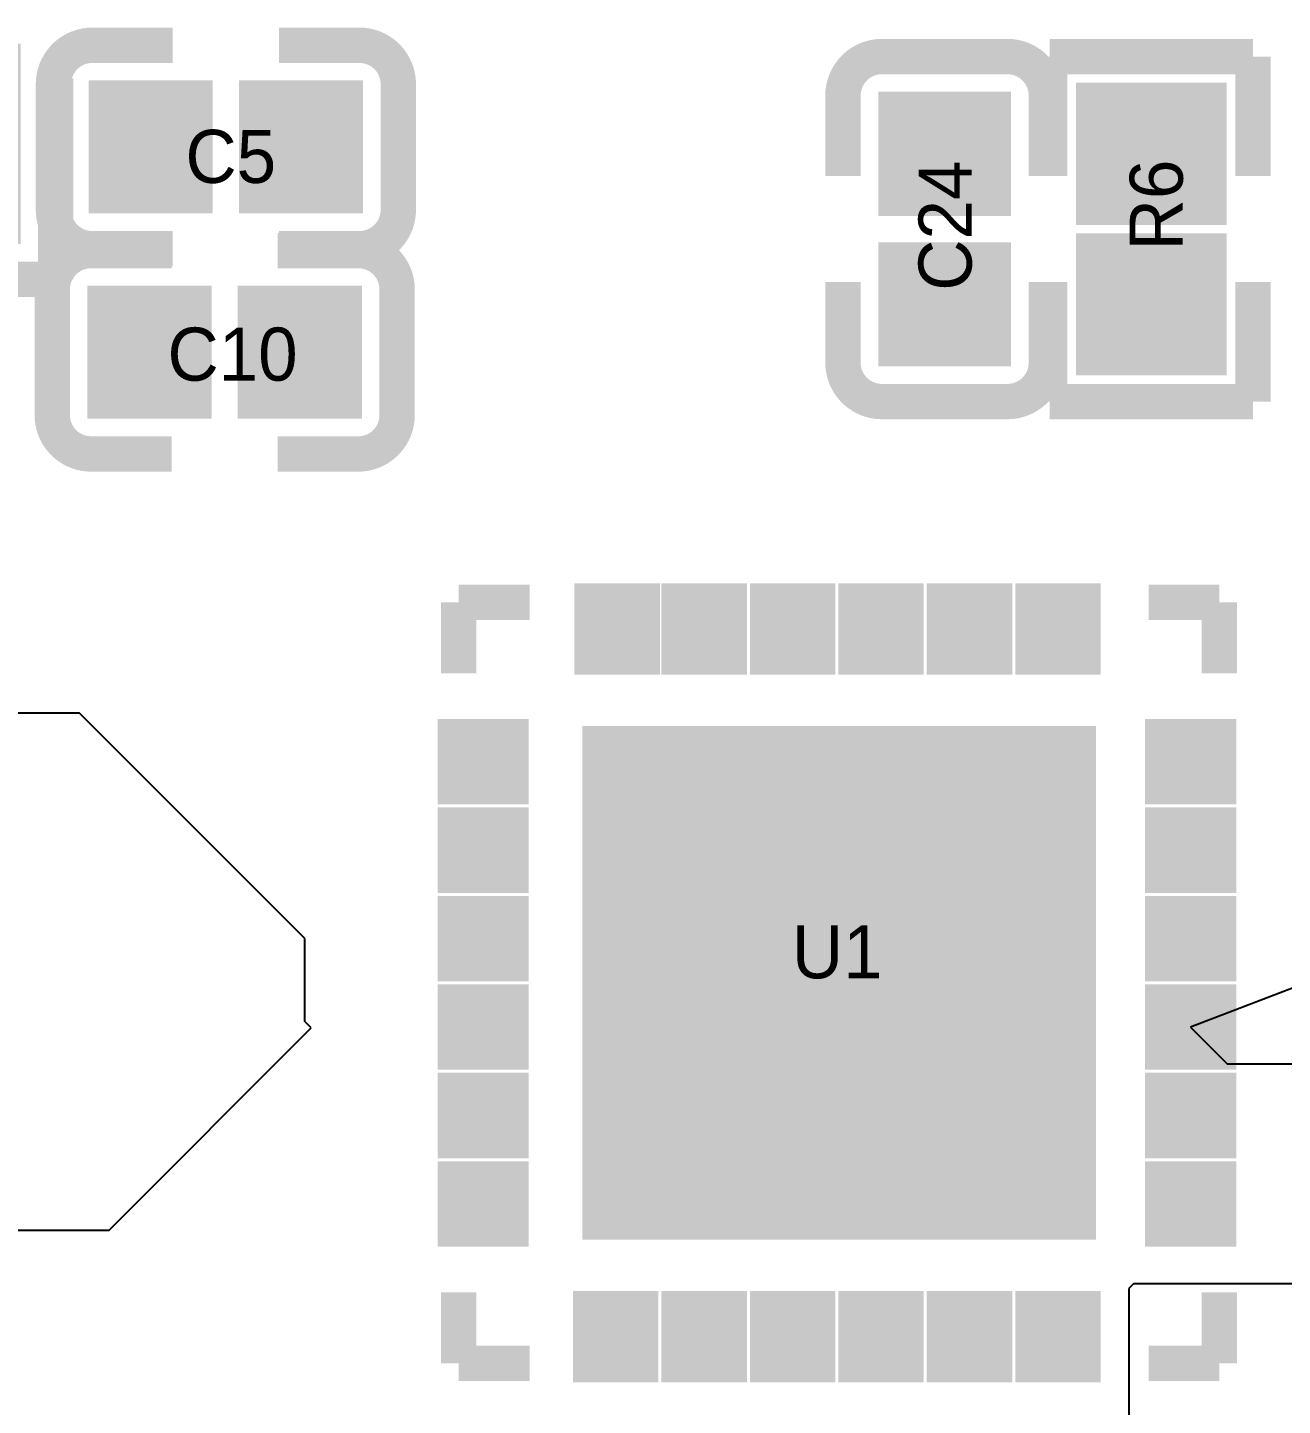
# Model space of a CAD drawing. Header units: millimetres. Extents: x -73.5 to 21.8, y -0.8 to 75.3.
# Drawn here: x -40.64 to -33.55, y 30.15 to 37.94 of the extents above; entities that cross this region are included whole.
import ezdxf

# ---------------------------------------------------------------- set-up
doc = ezdxf.new("R2010")
doc.units = ezdxf.units.MM
for name, color, linetype in [('TopLayer', 1, 'Continuous'), ('TopOverlay', 2, 'Continuous'), ('TopPaste', 8, 'Continuous'), ('TopSolder', 216, 'Continuous')]:
    doc.layers.add(name, color=color, linetype=linetype)

msp = doc.modelspace()

# ---------------------------------------------------------------- linework, layer by layer
at = {"layer": 'TopLayer'}
for p, q in [((-40.3504, 34.0614), (-42.0624, 34.0614)), ((-39.0764, 32.7874), (-40.3504, 34.0614)), ((-39.0764, 32.3198), (-39.0764, 32.7874)), ((-33.4822, 32.512), (-34.0676, 32.2869)), ((-40.1828, 31.1404), (-39.0399, 32.2833)), ((-39.0399, 32.2833), (-39.0764, 32.3198)), ((-34.0676, 32.2869), (-33.8608, 32.0802)), ((-33.8608, 32.0802), (-33.2486, 32.0802)), ((-42.1132, 31.1404), (-40.1828, 31.1404)), ((-34.3916, 30.8356), (-34.417, 30.8102)), ((-34.417, 30.8102), (-34.417, 28.8036)), ((-32.3596, 30.8356), (-34.3916, 30.8356))]:
    msp.add_line(p, q, dxfattribs=at)
for points, const_width in [([(-40.785, 37.5117), (-41.765, 37.5117)], 0.465), ([(-40.0974, 37.5868), (-40.0974, 36.9368)], 0.3), ([(-39.7974, 37.5868), (-39.7974, 36.9368)], 0.3), ([(-39.2474, 37.5868), (-39.2474, 36.9368)], 0.3), ([(-38.9474, 37.5868), (-38.9474, 36.9368)], 0.3), ([(-35.6209, 37.5228), (-35.6209, 36.9228)], 0.325), ([(-35.2959, 37.5228), (-35.2959, 36.9228)], 0.325), ([(-34.4525, 37.5228), (-34.4525, 36.9228)], 0.325), ([(-34.1275, 37.5228), (-34.1275, 36.9228)], 0.325), ([(-40.2474, 37.4243), (-39.6474, 37.4243)], 0.325), ([(-39.3974, 37.4243), (-38.7974, 37.4243)], 0.325), ([(-35.1334, 37.3728), (-35.7834, 37.3728)], 0.3), ([(-33.965, 37.3728), (-34.615, 37.3728)], 0.3), ([(-40.785, 37.0467), (-41.765, 37.0467)], 0.465), ([(-40.2474, 37.0993), (-39.6474, 37.0993)], 0.325), ([(-39.3974, 37.0993), (-38.7974, 37.0993)], 0.325), ([(-35.1334, 37.0728), (-35.7834, 37.0728)], 0.3), ([(-33.965, 37.0728), (-34.615, 37.0728)], 0.3), ([(-35.6209, 36.6728), (-35.6209, 36.0728)], 0.325), ([(-35.2959, 36.6728), (-35.2959, 36.0728)], 0.325), ([(-34.4525, 36.6728), (-34.4525, 36.0728)], 0.325), ([(-34.1275, 36.6728), (-34.1275, 36.0728)], 0.325), ([(-35.1334, 36.5228), (-35.7834, 36.5228)], 0.3), ([(-33.965, 36.5228), (-34.615, 36.5228)], 0.3), ([(-40.1041, 35.7765), (-40.1041, 36.4265)], 0.3), ([(-39.8041, 35.7765), (-39.8041, 36.4265)], 0.3), ([(-39.2541, 35.7765), (-39.2541, 36.4265)], 0.3), ([(-38.9541, 35.7765), (-38.9541, 36.4265)], 0.3), ([(-39.6541, 36.264), (-40.2541, 36.264)], 0.325), ([(-38.8041, 36.264), (-39.4041, 36.264)], 0.325), ([(-35.1334, 36.2228), (-35.7834, 36.2228)], 0.3), ([(-33.965, 36.2228), (-34.615, 36.2228)], 0.3), ([(-39.6541, 35.939), (-40.2541, 35.939)], 0.325), ([(-38.8041, 35.939), (-39.4041, 35.939)], 0.325), ([(-37.3801, 34.7953), (-37.3801, 34.2795)], 0.14), ([(-37.2401, 34.7953), (-37.2401, 34.2795)], 0.14), ([(-36.888, 34.7953), (-36.888, 34.2795)], 0.14), ([(-36.748, 34.7953), (-36.748, 34.2795)], 0.14), ([(-36.388, 34.7953), (-36.388, 34.2795)], 0.14), ([(-36.248, 34.7953), (-36.248, 34.2795)], 0.14), ([(-35.888, 34.7953), (-35.888, 34.2795)], 0.14), ([(-35.748, 34.7953), (-35.748, 34.2795)], 0.14), ([(-35.388, 34.7953), (-35.388, 34.2795)], 0.14), ([(-35.248, 34.7953), (-35.248, 34.2795)], 0.14), ([(-34.888, 34.7953), (-34.888, 34.2795)], 0.14), ([(-34.748, 34.7953), (-34.748, 34.2795)], 0.14), ([(-36.7303, 31.1874), (-36.7303, 33.8874)], 1.35), ([(-35.3803, 31.1874), (-35.3803, 33.8874)], 1.35), ([(-37.8101, 33.8574), (-38.3259, 33.8574)], 0.14), ([(-34.7053, 33.2124), (-37.4053, 33.2124)], 1.35), ([(-33.8101, 33.8574), (-34.3259, 33.8574)], 0.14), ([(-37.8101, 33.7174), (-38.3259, 33.7174)], 0.14), ([(-33.8101, 33.7174), (-34.3259, 33.7174)], 0.14), ([(-37.8101, 33.3574), (-38.3259, 33.3574)], 0.14), ([(-33.8101, 33.3574), (-34.3259, 33.3574)], 0.14), ([(-37.8101, 33.2174), (-38.3259, 33.2174)], 0.14), ([(-33.8101, 33.2174), (-34.3259, 33.2174)], 0.14), ([(-37.8101, 32.8574), (-38.3259, 32.8574)], 0.14), ([(-33.8101, 32.8574), (-34.3259, 32.8574)], 0.14), ([(-37.8101, 32.7174), (-38.3259, 32.7174)], 0.14), ([(-33.8101, 32.7174), (-34.3259, 32.7174)], 0.14), ([(-34.7053, 31.8624), (-37.4053, 31.8624)], 1.35), ([(-37.8101, 32.3574), (-38.3259, 32.3574)], 0.14), ([(-33.8101, 32.3574), (-34.3259, 32.3574)], 0.14), ([(-37.8101, 32.2174), (-38.3259, 32.2174)], 0.14), ([(-33.8101, 32.2174), (-34.3259, 32.2174)], 0.14), ([(-37.8101, 31.8574), (-38.3259, 31.8574)], 0.14), ([(-33.8101, 31.8574), (-34.3259, 31.8574)], 0.14), ([(-37.8101, 31.7174), (-38.3259, 31.7174)], 0.14), ([(-33.8101, 31.7174), (-34.3259, 31.7174)], 0.14), ([(-37.8101, 31.3574), (-38.3259, 31.3574)], 0.14), ([(-33.8101, 31.3574), (-34.3259, 31.3574)], 0.14), ([(-37.8101, 31.2174), (-38.3259, 31.2174)], 0.14), ([(-33.8101, 31.2174), (-34.3259, 31.2174)], 0.14), ([(-37.388, 30.7953), (-37.388, 30.2795)], 0.14), ([(-37.248, 30.7953), (-37.248, 30.2795)], 0.14), ([(-36.888, 30.7953), (-36.888, 30.2795)], 0.14), ([(-36.748, 30.7953), (-36.748, 30.2795)], 0.14), ([(-36.388, 30.7953), (-36.388, 30.2795)], 0.14), ([(-36.248, 30.7953), (-36.248, 30.2795)], 0.14), ([(-35.888, 30.7953), (-35.888, 30.2795)], 0.14), ([(-35.748, 30.7953), (-35.748, 30.2795)], 0.14), ([(-35.388, 30.7953), (-35.388, 30.2795)], 0.14), ([(-35.248, 30.7953), (-35.248, 30.2795)], 0.14), ([(-34.888, 30.7953), (-34.888, 30.2795)], 0.14), ([(-34.748, 30.7953), (-34.748, 30.2795)], 0.14)]:
    msp.add_lwpolyline(points, dxfattribs=dict(at, const_width=const_width))
for points, const_width in [([(-40.0974, 37.2618, 1), (-39.7974, 37.2618, 1)], 0.3), ([(-39.2474, 37.2618, 1), (-38.9474, 37.2618, 1)], 0.3), ([(-35.6084, 37.2228, 1), (-35.3084, 37.2228, 1)], 0.3), ([(-34.44, 37.2228, 1), (-34.14, 37.2228, 1)], 0.3), ([(-35.6084, 36.3728, 1), (-35.3084, 36.3728, 1)], 0.3), ([(-34.44, 36.3728, 1), (-34.14, 36.3728, 1)], 0.3), ([(-40.1041, 36.1015, 1), (-39.8041, 36.1015, 1)], 0.3), ([(-39.2541, 36.1015, 1), (-38.9541, 36.1015, 1)], 0.3), ([(-37.3801, 34.5374, 1), (-37.2401, 34.5374, 1)], 0.14), ([(-36.888, 34.5374, 1), (-36.748, 34.5374, 1)], 0.14), ([(-36.388, 34.5374, 1), (-36.248, 34.5374, 1)], 0.14), ([(-35.888, 34.5374, 1), (-35.748, 34.5374, 1)], 0.14), ([(-35.388, 34.5374, 1), (-35.248, 34.5374, 1)], 0.14), ([(-34.888, 34.5374, 1), (-34.748, 34.5374, 1)], 0.14), ([(-38.138, 33.7874, 1), (-37.998, 33.7874, 1)], 0.14), ([(-36.7303, 32.5374, 1), (-35.3803, 32.5374, 1)], 1.35), ([(-34.138, 33.7874, 1), (-33.998, 33.7874, 1)], 0.14), ([(-38.138, 33.2874, 1), (-37.998, 33.2874, 1)], 0.14), ([(-34.138, 33.2874, 1), (-33.998, 33.2874, 1)], 0.14), ([(-38.138, 32.7874, 1), (-37.998, 32.7874, 1)], 0.14), ([(-34.138, 32.7874, 1), (-33.998, 32.7874, 1)], 0.14), ([(-38.138, 32.2874, 1), (-37.998, 32.2874, 1)], 0.14), ([(-34.138, 32.2874, 1), (-33.998, 32.2874, 1)], 0.14), ([(-38.138, 31.7874, 1), (-37.998, 31.7874, 1)], 0.14), ([(-34.138, 31.7874, 1), (-33.998, 31.7874, 1)], 0.14), ([(-38.138, 31.2874, 1), (-37.998, 31.2874, 1)], 0.14), ([(-34.138, 31.2874, 1), (-33.998, 31.2874, 1)], 0.14), ([(-37.388, 30.5374, 1), (-37.248, 30.5374, 1)], 0.14), ([(-36.888, 30.5374, 1), (-36.748, 30.5374, 1)], 0.14), ([(-36.388, 30.5374, 1), (-36.248, 30.5374, 1)], 0.14), ([(-35.888, 30.5374, 1), (-35.748, 30.5374, 1)], 0.14), ([(-35.388, 30.5374, 1), (-35.248, 30.5374, 1)], 0.14), ([(-34.888, 30.5374, 1), (-34.748, 30.5374, 1)], 0.14)]:
    msp.add_lwpolyline(points, format="xyb", close=True, dxfattribs=dict(at, const_width=const_width))
at = {"layer": 'TopLayer', "const_width": 0.14}
for points in [[(-37.3801, 34.7953, 1), (-37.2401, 34.7953)], [(-36.888, 34.7953, 1), (-36.748, 34.7953)], [(-36.388, 34.7953, 1), (-36.248, 34.7953)], [(-35.888, 34.7953, 1), (-35.748, 34.7953)], [(-35.388, 34.7953, 1), (-35.248, 34.7953)], [(-34.888, 34.7953, 1), (-34.748, 34.7953)], [(-37.2401, 34.2795, 1), (-37.3801, 34.2795)], [(-36.748, 34.2795, 1), (-36.888, 34.2795)], [(-36.248, 34.2795, 1), (-36.388, 34.2795)], [(-35.748, 34.2795, 1), (-35.888, 34.2795)], [(-35.248, 34.2795, 1), (-35.388, 34.2795)], [(-34.748, 34.2795, 1), (-34.888, 34.2795)], [(-38.3259, 33.7174, 1), (-38.3259, 33.8574)], [(-37.8101, 33.8574, 1), (-37.8101, 33.7174)], [(-34.3259, 33.7174, 1), (-34.3259, 33.8574)], [(-33.8101, 33.8574, 1), (-33.8101, 33.7174)], [(-38.3259, 33.2174, 1), (-38.3259, 33.3574)], [(-37.8101, 33.3574, 1), (-37.8101, 33.2174)], [(-34.3259, 33.2174, 1), (-34.3259, 33.3574)], [(-33.8101, 33.3574, 1), (-33.8101, 33.2174)], [(-38.3259, 32.7174, 1), (-38.3259, 32.8574)], [(-37.8101, 32.8574, 1), (-37.8101, 32.7174)], [(-34.3259, 32.7174, 1), (-34.3259, 32.8574)], [(-33.8101, 32.8574, 1), (-33.8101, 32.7174)], [(-38.3259, 32.2174, 1), (-38.3259, 32.3574)], [(-37.8101, 32.3574, 1), (-37.8101, 32.2174)], [(-34.3259, 32.2174, 1), (-34.3259, 32.3574)], [(-33.8101, 32.3574, 1), (-33.8101, 32.2174)], [(-38.3259, 31.7174, 1), (-38.3259, 31.8574)], [(-37.8101, 31.8574, 1), (-37.8101, 31.7174)], [(-34.3259, 31.7174, 1), (-34.3259, 31.8574)], [(-33.8101, 31.8574, 1), (-33.8101, 31.7174)], [(-38.3259, 31.2174, 1), (-38.3259, 31.3574)], [(-37.8101, 31.3574, 1), (-37.8101, 31.2174)], [(-34.3259, 31.2174, 1), (-34.3259, 31.3574)], [(-33.8101, 31.3574, 1), (-33.8101, 31.2174)], [(-37.388, 30.7953, 1), (-37.248, 30.7953)], [(-36.888, 30.7953, 1), (-36.748, 30.7953)], [(-36.388, 30.7953, 1), (-36.248, 30.7953)], [(-35.888, 30.7953, 1), (-35.748, 30.7953)], [(-35.388, 30.7953, 1), (-35.248, 30.7953)], [(-34.888, 30.7953, 1), (-34.748, 30.7953)], [(-37.248, 30.2795, 1), (-37.388, 30.2795)], [(-36.748, 30.2795, 1), (-36.888, 30.2795)], [(-36.248, 30.2795, 1), (-36.388, 30.2795)], [(-35.748, 30.2795, 1), (-35.888, 30.2795)], [(-35.248, 30.2795, 1), (-35.388, 30.2795)], [(-34.748, 30.2795, 1), (-34.888, 30.2795)]]:
    msp.add_lwpolyline(points, format="xyb", dxfattribs=at)
at = {"layer": 'TopOverlay', "const_width": 0.2}
for points in [[(-40.4974, 37.6168, -0.414214), (-40.2774, 37.8368)], [(-38.7674, 37.8368, -0.414214), (-38.5474, 37.6168)], [(-36.0334, 37.5528, -0.414214), (-35.8134, 37.7728)], [(-35.1034, 37.7728, -0.414214), (-34.8834, 37.5528)], [(-40.2774, 36.6868, -0.414214), (-40.4974, 36.9068)], [(-38.5474, 36.9068, -0.414214), (-38.7674, 36.6868)], [(-40.5041, 36.4565, -0.414214), (-40.2841, 36.6765)], [(-38.7741, 36.6765, -0.414214), (-38.5541, 36.4565)], [(-35.8134, 35.8228, -0.414214), (-36.0334, 36.0428)], [(-34.8834, 36.0428, -0.414214), (-35.1034, 35.8228)], [(-40.2841, 35.5266, -0.414214), (-40.5041, 35.7466)], [(-38.5541, 35.7465, -0.414214), (-38.7741, 35.5265)]]:
    msp.add_lwpolyline(points, format="xyb", dxfattribs=at)
at = {"layer": 'TopOverlay', "const_width": 0.1}
for points in [[(-40.3274, 37.8368, 1), (-40.2274, 37.8368, 1)], [(-38.8174, 37.8368, 1), (-38.7174, 37.8368, 1)], [(-35.8634, 37.7728, 1), (-35.7634, 37.7728, 1)], [(-35.1534, 37.7728, 1), (-35.0534, 37.7728, 1)], [(-40.5474, 37.6168, 1), (-40.4474, 37.6168, 1)], [(-38.5974, 37.6168, 1), (-38.4974, 37.6168, 1)], [(-36.0834, 37.5528, 1), (-35.9834, 37.5528, 1)], [(-34.9334, 37.5528, 1), (-34.8334, 37.5528, 1)], [(-40.5474, 36.9068, 1), (-40.4474, 36.9068, 1)], [(-38.5974, 36.9068, 1), (-38.4974, 36.9068, 1)], [(-40.3341, 36.6765, 1), (-40.2341, 36.6765, 1)], [(-40.3274, 36.6868, 1), (-40.2274, 36.6868, 1)], [(-38.8241, 36.6765, 1), (-38.7241, 36.6765, 1)], [(-38.8174, 36.6868, 1), (-38.7174, 36.6868, 1)], [(-40.5541, 36.4565, 1), (-40.4541, 36.4565, 1)], [(-38.6041, 36.4565, 1), (-38.5041, 36.4565, 1)], [(-36.0834, 36.0428, 1), (-35.9834, 36.0428, 1)], [(-34.9334, 36.0428, 1), (-34.8334, 36.0428, 1)], [(-35.8634, 35.8228, 1), (-35.7634, 35.8228, 1)], [(-35.1534, 35.8228, 1), (-35.0534, 35.8228, 1)], [(-40.5541, 35.7466, 1), (-40.4541, 35.7466, 1)], [(-38.6041, 35.7465, 1), (-38.5041, 35.7465, 1)], [(-40.3341, 35.5266, 1), (-40.2341, 35.5266, 1)], [(-38.8241, 35.5265, 1), (-38.7241, 35.5265, 1)]]:
    msp.add_lwpolyline(points, format="xyb", close=True, dxfattribs=at)
at = {"layer": 'TopOverlay', "const_width": 0.2}
for points in [[(-40.2724, 37.8368), (-39.8224, 37.8368)], [(-39.2224, 37.8368), (-38.7724, 37.8368)], [(-35.8134, 37.7728), (-35.1034, 37.7728)], [(-34.865, 37.7728), (-33.715, 37.7728)], [(-34.865, 37.0978), (-34.865, 37.7728)], [(-33.715, 37.0978), (-33.715, 37.7728)], [(-40.4974, 36.9068), (-40.4974, 37.6168)], [(-40.485, 36.5142), (-40.485, 37.6492)], [(-38.5474, 36.9068), (-38.5474, 37.6168)], [(-36.0334, 37.0978), (-36.0334, 37.5478)], [(-34.8834, 37.0978), (-34.8834, 37.5478)], [(-40.2791, 36.6765), (-39.8291, 36.6765)], [(-40.2724, 36.6868), (-39.8224, 36.6868)], [(-39.2291, 36.6765), (-38.7791, 36.6765)], [(-39.2224, 36.6868), (-38.7724, 36.6868)], [(-42.065, 36.5142), (-40.485, 36.5142)], [(-40.5041, 35.7465), (-40.5041, 36.4566)], [(-38.5541, 35.7465), (-38.5541, 36.4566)], [(-36.0334, 36.0478), (-36.0334, 36.4978)], [(-34.8834, 36.0478), (-34.8834, 36.4978)], [(-34.865, 35.8228), (-34.865, 36.4978)], [(-33.715, 35.8228), (-33.715, 36.4978)], [(-35.8134, 35.8228), (-35.1034, 35.8228)], [(-34.865, 35.8228), (-33.715, 35.8228)], [(-40.2791, 35.5266), (-39.8291, 35.5266)], [(-39.2291, 35.5266), (-38.7791, 35.5266)], [(-38.2054, 34.6876), (-37.8054, 34.6876)], [(-38.2054, 34.2875), (-38.2054, 34.6876)], [(-34.3052, 34.6876), (-33.9052, 34.6876)], [(-33.9052, 34.2875), (-33.9052, 34.6876)], [(-38.2054, 30.3873), (-38.2054, 30.7873)], [(-33.9052, 30.3873), (-33.9052, 30.7873)], [(-38.2054, 30.3873), (-37.8054, 30.3873)], [(-34.3052, 30.3873), (-33.9052, 30.3873)]]:
    msp.add_lwpolyline(points, dxfattribs=at)
at = {"layer": 'TopPaste'}
for points, const_width in [([(-40.785, 37.5117), (-41.765, 37.5117)], 0.465), ([(-40.0974, 37.5868), (-40.0974, 36.9368)], 0.3), ([(-39.7974, 37.5868), (-39.7974, 36.9368)], 0.3), ([(-39.2474, 37.5868), (-39.2474, 36.9368)], 0.3), ([(-38.9474, 37.5868), (-38.9474, 36.9368)], 0.3), ([(-35.6209, 37.5228), (-35.6209, 36.9228)], 0.325), ([(-35.2959, 37.5228), (-35.2959, 36.9228)], 0.325), ([(-34.4525, 37.5228), (-34.4525, 36.9228)], 0.325), ([(-34.1275, 37.5228), (-34.1275, 36.9228)], 0.325), ([(-40.2474, 37.4243), (-39.6474, 37.4243)], 0.325), ([(-39.3974, 37.4243), (-38.7974, 37.4243)], 0.325), ([(-35.1334, 37.3728), (-35.7834, 37.3728)], 0.3), ([(-33.965, 37.3728), (-34.615, 37.3728)], 0.3), ([(-40.785, 37.0467), (-41.765, 37.0467)], 0.465), ([(-40.2474, 37.0993), (-39.6474, 37.0993)], 0.325), ([(-39.3974, 37.0993), (-38.7974, 37.0993)], 0.325), ([(-35.1334, 37.0728), (-35.7834, 37.0728)], 0.3), ([(-33.965, 37.0728), (-34.615, 37.0728)], 0.3), ([(-35.6209, 36.6728), (-35.6209, 36.0728)], 0.325), ([(-35.2959, 36.6728), (-35.2959, 36.0728)], 0.325), ([(-34.4525, 36.6728), (-34.4525, 36.0728)], 0.325), ([(-34.1275, 36.6728), (-34.1275, 36.0728)], 0.325), ([(-35.1334, 36.5228), (-35.7834, 36.5228)], 0.3), ([(-33.965, 36.5228), (-34.615, 36.5228)], 0.3), ([(-40.1041, 35.7765), (-40.1041, 36.4265)], 0.3), ([(-39.8041, 35.7765), (-39.8041, 36.4265)], 0.3), ([(-39.2541, 35.7765), (-39.2541, 36.4265)], 0.3), ([(-38.9541, 35.7765), (-38.9541, 36.4265)], 0.3), ([(-39.6541, 36.264), (-40.2541, 36.264)], 0.325), ([(-38.8041, 36.264), (-39.4041, 36.264)], 0.325), ([(-35.1334, 36.2228), (-35.7834, 36.2228)], 0.3), ([(-33.965, 36.2228), (-34.615, 36.2228)], 0.3), ([(-39.6541, 35.939), (-40.2541, 35.939)], 0.325), ([(-38.8041, 35.939), (-39.4041, 35.939)], 0.325), ([(-37.3801, 34.7953), (-37.3801, 34.2795)], 0.14), ([(-37.2401, 34.7953), (-37.2401, 34.2795)], 0.14), ([(-36.888, 34.7953), (-36.888, 34.2795)], 0.14), ([(-36.748, 34.7953), (-36.748, 34.2795)], 0.14), ([(-36.388, 34.7953), (-36.388, 34.2795)], 0.14), ([(-36.248, 34.7953), (-36.248, 34.2795)], 0.14), ([(-35.888, 34.7953), (-35.888, 34.2795)], 0.14), ([(-35.748, 34.7953), (-35.748, 34.2795)], 0.14), ([(-35.388, 34.7953), (-35.388, 34.2795)], 0.14), ([(-35.248, 34.7953), (-35.248, 34.2795)], 0.14), ([(-34.888, 34.7953), (-34.888, 34.2795)], 0.14), ([(-34.748, 34.7953), (-34.748, 34.2795)], 0.14), ([(-36.7303, 31.1874), (-36.7303, 33.8874)], 1.35), ([(-35.3803, 31.1874), (-35.3803, 33.8874)], 1.35), ([(-37.8101, 33.8574), (-38.3259, 33.8574)], 0.14), ([(-34.7053, 33.2124), (-37.4053, 33.2124)], 1.35), ([(-33.8101, 33.8574), (-34.3259, 33.8574)], 0.14), ([(-37.8101, 33.7174), (-38.3259, 33.7174)], 0.14), ([(-33.8101, 33.7174), (-34.3259, 33.7174)], 0.14), ([(-37.8101, 33.3574), (-38.3259, 33.3574)], 0.14), ([(-33.8101, 33.3574), (-34.3259, 33.3574)], 0.14), ([(-37.8101, 33.2174), (-38.3259, 33.2174)], 0.14), ([(-33.8101, 33.2174), (-34.3259, 33.2174)], 0.14), ([(-37.8101, 32.8574), (-38.3259, 32.8574)], 0.14), ([(-33.8101, 32.8574), (-34.3259, 32.8574)], 0.14), ([(-37.8101, 32.7174), (-38.3259, 32.7174)], 0.14), ([(-33.8101, 32.7174), (-34.3259, 32.7174)], 0.14), ([(-34.7053, 31.8624), (-37.4053, 31.8624)], 1.35), ([(-37.8101, 32.3574), (-38.3259, 32.3574)], 0.14), ([(-33.8101, 32.3574), (-34.3259, 32.3574)], 0.14), ([(-37.8101, 32.2174), (-38.3259, 32.2174)], 0.14), ([(-33.8101, 32.2174), (-34.3259, 32.2174)], 0.14), ([(-37.8101, 31.8574), (-38.3259, 31.8574)], 0.14), ([(-33.8101, 31.8574), (-34.3259, 31.8574)], 0.14), ([(-37.8101, 31.7174), (-38.3259, 31.7174)], 0.14), ([(-33.8101, 31.7174), (-34.3259, 31.7174)], 0.14), ([(-37.8101, 31.3574), (-38.3259, 31.3574)], 0.14), ([(-33.8101, 31.3574), (-34.3259, 31.3574)], 0.14), ([(-37.8101, 31.2174), (-38.3259, 31.2174)], 0.14), ([(-33.8101, 31.2174), (-34.3259, 31.2174)], 0.14), ([(-37.388, 30.7953), (-37.388, 30.2795)], 0.14), ([(-37.248, 30.7953), (-37.248, 30.2795)], 0.14), ([(-36.888, 30.7953), (-36.888, 30.2795)], 0.14), ([(-36.748, 30.7953), (-36.748, 30.2795)], 0.14), ([(-36.388, 30.7953), (-36.388, 30.2795)], 0.14), ([(-36.248, 30.7953), (-36.248, 30.2795)], 0.14), ([(-35.888, 30.7953), (-35.888, 30.2795)], 0.14), ([(-35.748, 30.7953), (-35.748, 30.2795)], 0.14), ([(-35.388, 30.7953), (-35.388, 30.2795)], 0.14), ([(-35.248, 30.7953), (-35.248, 30.2795)], 0.14), ([(-34.888, 30.7953), (-34.888, 30.2795)], 0.14), ([(-34.748, 30.7953), (-34.748, 30.2795)], 0.14)]:
    msp.add_lwpolyline(points, dxfattribs=dict(at, const_width=const_width))
for points, const_width in [([(-40.0974, 37.2618, 1), (-39.7974, 37.2618, 1)], 0.3), ([(-39.2474, 37.2618, 1), (-38.9474, 37.2618, 1)], 0.3), ([(-35.6084, 37.2228, 1), (-35.3084, 37.2228, 1)], 0.3), ([(-34.44, 37.2228, 1), (-34.14, 37.2228, 1)], 0.3), ([(-35.6084, 36.3728, 1), (-35.3084, 36.3728, 1)], 0.3), ([(-34.44, 36.3728, 1), (-34.14, 36.3728, 1)], 0.3), ([(-40.1041, 36.1015, 1), (-39.8041, 36.1015, 1)], 0.3), ([(-39.2541, 36.1015, 1), (-38.9541, 36.1015, 1)], 0.3), ([(-37.3801, 34.5374, 1), (-37.2401, 34.5374, 1)], 0.14), ([(-36.888, 34.5374, 1), (-36.748, 34.5374, 1)], 0.14), ([(-36.388, 34.5374, 1), (-36.248, 34.5374, 1)], 0.14), ([(-35.888, 34.5374, 1), (-35.748, 34.5374, 1)], 0.14), ([(-35.388, 34.5374, 1), (-35.248, 34.5374, 1)], 0.14), ([(-34.888, 34.5374, 1), (-34.748, 34.5374, 1)], 0.14), ([(-38.138, 33.7874, 1), (-37.998, 33.7874, 1)], 0.14), ([(-36.7303, 32.5374, 1), (-35.3803, 32.5374, 1)], 1.35), ([(-34.138, 33.7874, 1), (-33.998, 33.7874, 1)], 0.14), ([(-38.138, 33.2874, 1), (-37.998, 33.2874, 1)], 0.14), ([(-34.138, 33.2874, 1), (-33.998, 33.2874, 1)], 0.14), ([(-38.138, 32.7874, 1), (-37.998, 32.7874, 1)], 0.14), ([(-34.138, 32.7874, 1), (-33.998, 32.7874, 1)], 0.14), ([(-38.138, 32.2874, 1), (-37.998, 32.2874, 1)], 0.14), ([(-34.138, 32.2874, 1), (-33.998, 32.2874, 1)], 0.14), ([(-38.138, 31.7874, 1), (-37.998, 31.7874, 1)], 0.14), ([(-34.138, 31.7874, 1), (-33.998, 31.7874, 1)], 0.14), ([(-38.138, 31.2874, 1), (-37.998, 31.2874, 1)], 0.14), ([(-34.138, 31.2874, 1), (-33.998, 31.2874, 1)], 0.14), ([(-37.388, 30.5374, 1), (-37.248, 30.5374, 1)], 0.14), ([(-36.888, 30.5374, 1), (-36.748, 30.5374, 1)], 0.14), ([(-36.388, 30.5374, 1), (-36.248, 30.5374, 1)], 0.14), ([(-35.888, 30.5374, 1), (-35.748, 30.5374, 1)], 0.14), ([(-35.388, 30.5374, 1), (-35.248, 30.5374, 1)], 0.14), ([(-34.888, 30.5374, 1), (-34.748, 30.5374, 1)], 0.14)]:
    msp.add_lwpolyline(points, format="xyb", close=True, dxfattribs=dict(at, const_width=const_width))
at = {"layer": 'TopPaste', "const_width": 0.14}
for points in [[(-37.3801, 34.7953, 1), (-37.2401, 34.7953)], [(-36.888, 34.7953, 1), (-36.748, 34.7953)], [(-36.388, 34.7953, 1), (-36.248, 34.7953)], [(-35.888, 34.7953, 1), (-35.748, 34.7953)], [(-35.388, 34.7953, 1), (-35.248, 34.7953)], [(-34.888, 34.7953, 1), (-34.748, 34.7953)], [(-37.2401, 34.2795, 1), (-37.3801, 34.2795)], [(-36.748, 34.2795, 1), (-36.888, 34.2795)], [(-36.248, 34.2795, 1), (-36.388, 34.2795)], [(-35.748, 34.2795, 1), (-35.888, 34.2795)], [(-35.248, 34.2795, 1), (-35.388, 34.2795)], [(-34.748, 34.2795, 1), (-34.888, 34.2795)], [(-38.3259, 33.7174, 1), (-38.3259, 33.8574)], [(-37.8101, 33.8574, 1), (-37.8101, 33.7174)], [(-34.3259, 33.7174, 1), (-34.3259, 33.8574)], [(-33.8101, 33.8574, 1), (-33.8101, 33.7174)], [(-38.3259, 33.2174, 1), (-38.3259, 33.3574)], [(-37.8101, 33.3574, 1), (-37.8101, 33.2174)], [(-34.3259, 33.2174, 1), (-34.3259, 33.3574)], [(-33.8101, 33.3574, 1), (-33.8101, 33.2174)], [(-38.3259, 32.7174, 1), (-38.3259, 32.8574)], [(-37.8101, 32.8574, 1), (-37.8101, 32.7174)], [(-34.3259, 32.7174, 1), (-34.3259, 32.8574)], [(-33.8101, 32.8574, 1), (-33.8101, 32.7174)], [(-38.3259, 32.2174, 1), (-38.3259, 32.3574)], [(-37.8101, 32.3574, 1), (-37.8101, 32.2174)], [(-34.3259, 32.2174, 1), (-34.3259, 32.3574)], [(-33.8101, 32.3574, 1), (-33.8101, 32.2174)], [(-38.3259, 31.7174, 1), (-38.3259, 31.8574)], [(-37.8101, 31.8574, 1), (-37.8101, 31.7174)], [(-34.3259, 31.7174, 1), (-34.3259, 31.8574)], [(-33.8101, 31.8574, 1), (-33.8101, 31.7174)], [(-38.3259, 31.2174, 1), (-38.3259, 31.3574)], [(-37.8101, 31.3574, 1), (-37.8101, 31.2174)], [(-34.3259, 31.2174, 1), (-34.3259, 31.3574)], [(-33.8101, 31.3574, 1), (-33.8101, 31.2174)], [(-37.388, 30.7953, 1), (-37.248, 30.7953)], [(-36.888, 30.7953, 1), (-36.748, 30.7953)], [(-36.388, 30.7953, 1), (-36.248, 30.7953)], [(-35.888, 30.7953, 1), (-35.748, 30.7953)], [(-35.388, 30.7953, 1), (-35.248, 30.7953)], [(-34.888, 30.7953, 1), (-34.748, 30.7953)], [(-37.248, 30.2795, 1), (-37.388, 30.2795)], [(-36.748, 30.2795, 1), (-36.888, 30.2795)], [(-36.248, 30.2795, 1), (-36.388, 30.2795)], [(-35.748, 30.2795, 1), (-35.888, 30.2795)], [(-35.248, 30.2795, 1), (-35.388, 30.2795)], [(-34.748, 30.2795, 1), (-34.888, 30.2795)]]:
    msp.add_lwpolyline(points, format="xyb", dxfattribs=at)
at = {"layer": 'TopSolder'}
for points, const_width in [([(-40.6834, 37.5625), (-41.8666, 37.5625)], 0.5666), ([(-40.1228, 37.6376), (-40.1228, 36.886)], 0.3508), ([(-39.772, 37.6376), (-39.772, 36.886)], 0.3508), ([(-39.2728, 37.6376), (-39.2728, 36.886)], 0.3508), ([(-38.922, 37.6376), (-38.922, 36.886)], 0.3508), ([(-34.5033, 37.6244), (-34.5033, 36.8212)], 0.4266), ([(-34.0767, 37.6244), (-34.0767, 36.8212)], 0.4266), ([(-35.6463, 37.5736), (-35.6463, 36.872)], 0.3758), ([(-35.2705, 37.5736), (-35.2705, 36.872)], 0.3758), ([(-40.2982, 37.4497), (-39.5966, 37.4497)], 0.3758), ([(-39.4482, 37.4497), (-38.7466, 37.4497)], 0.3758), ([(-33.8634, 37.4236), (-34.7166, 37.4236)], 0.4016), ([(-35.0826, 37.3982), (-35.8342, 37.3982)], 0.3508), ([(-40.6834, 36.9959), (-41.8666, 36.9959)], 0.5666), ([(-40.2982, 37.0739), (-39.5966, 37.0739)], 0.3758), ([(-39.4482, 37.0739), (-38.7466, 37.0739)], 0.3758), ([(-35.0826, 37.0474), (-35.8342, 37.0474)], 0.3508), ([(-33.8634, 37.022), (-34.7166, 37.022)], 0.4016), ([(-34.5033, 36.7744), (-34.5033, 35.9712)], 0.4266), ([(-34.0767, 36.7744), (-34.0767, 35.9712)], 0.4266), ([(-35.6463, 36.7236), (-35.6463, 36.022)], 0.3758), ([(-35.2705, 36.7236), (-35.2705, 36.022)], 0.3758), ([(-33.8634, 36.5736), (-34.7166, 36.5736)], 0.4016), ([(-35.0826, 36.5482), (-35.8342, 36.5482)], 0.3508), ([(-40.1295, 35.7257), (-40.1295, 36.4773)], 0.3508), ([(-39.7787, 35.7257), (-39.7787, 36.4773)], 0.3508), ([(-39.2795, 35.7257), (-39.2795, 36.4773)], 0.3508), ([(-38.9287, 35.7257), (-38.9287, 36.4773)], 0.3508), ([(-39.6033, 36.2894), (-40.3049, 36.2894)], 0.3758), ([(-38.7533, 36.2894), (-39.4549, 36.2894)], 0.3758), ([(-35.0826, 36.1974), (-35.8342, 36.1974)], 0.3508), ([(-33.8634, 36.172), (-34.7166, 36.172)], 0.4016), ([(-39.6033, 35.9136), (-40.3049, 35.9136)], 0.3758), ([(-38.7533, 35.9136), (-39.4549, 35.9136)], 0.3758), ([(-37.4309, 34.7953), (-37.4309, 34.2795)], 0.2416), ([(-37.1893, 34.7953), (-37.1893, 34.2795)], 0.2416), ([(-36.9388, 34.7953), (-36.9388, 34.2795)], 0.2416), ([(-36.6972, 34.7953), (-36.6972, 34.2795)], 0.2416), ([(-36.4388, 34.7953), (-36.4388, 34.2795)], 0.2416), ([(-36.1972, 34.7953), (-36.1972, 34.2795)], 0.2416), ([(-35.9388, 34.7953), (-35.9388, 34.2795)], 0.2416), ([(-35.6972, 34.7953), (-35.6972, 34.2795)], 0.2416), ([(-35.4388, 34.7953), (-35.4388, 34.2795)], 0.2416), ([(-35.1972, 34.7953), (-35.1972, 34.2795)], 0.2416), ([(-34.9388, 34.7953), (-34.9388, 34.2795)], 0.2416), ([(-34.6972, 34.7953), (-34.6972, 34.2795)], 0.2416), ([(-36.7811, 31.0858), (-36.7811, 33.989)], 1.4516), ([(-35.3295, 31.0858), (-35.3295, 33.989)], 1.4516), ([(-37.8101, 33.9082), (-38.3259, 33.9082)], 0.2416), ([(-34.6037, 33.2632), (-37.5069, 33.2632)], 1.4516), ([(-33.8101, 33.9082), (-34.3259, 33.9082)], 0.2416), ([(-37.8101, 33.6666), (-38.3259, 33.6666)], 0.2416), ([(-33.8101, 33.6666), (-34.3259, 33.6666)], 0.2416), ([(-37.8101, 33.4082), (-38.3259, 33.4082)], 0.2416), ([(-33.8101, 33.4082), (-34.3259, 33.4082)], 0.2416), ([(-37.8101, 33.1666), (-38.3259, 33.1666)], 0.2416), ([(-33.8101, 33.1666), (-34.3259, 33.1666)], 0.2416), ([(-37.8101, 32.9082), (-38.3259, 32.9082)], 0.2416), ([(-33.8101, 32.9082), (-34.3259, 32.9082)], 0.2416), ([(-37.8101, 32.6666), (-38.3259, 32.6666)], 0.2416), ([(-33.8101, 32.6666), (-34.3259, 32.6666)], 0.2416), ([(-37.8101, 32.4082), (-38.3259, 32.4082)], 0.2416), ([(-34.6037, 31.8116), (-37.5069, 31.8116)], 1.4516), ([(-33.8101, 32.4082), (-34.3259, 32.4082)], 0.2416), ([(-37.8101, 32.1666), (-38.3259, 32.1666)], 0.2416), ([(-33.8101, 32.1666), (-34.3259, 32.1666)], 0.2416), ([(-37.8101, 31.9082), (-38.3259, 31.9082)], 0.2416), ([(-33.8101, 31.9082), (-34.3259, 31.9082)], 0.2416), ([(-37.8101, 31.6666), (-38.3259, 31.6666)], 0.2416), ([(-33.8101, 31.6666), (-34.3259, 31.6666)], 0.2416), ([(-37.8101, 31.4082), (-38.3259, 31.4082)], 0.2416), ([(-33.8101, 31.4082), (-34.3259, 31.4082)], 0.2416), ([(-37.8101, 31.1666), (-38.3259, 31.1666)], 0.2416), ([(-33.8101, 31.1666), (-34.3259, 31.1666)], 0.2416), ([(-37.4388, 30.7953), (-37.4388, 30.2795)], 0.2416), ([(-37.1972, 30.7953), (-37.1972, 30.2795)], 0.2416), ([(-36.9388, 30.7953), (-36.9388, 30.2795)], 0.2416), ([(-36.6972, 30.7953), (-36.6972, 30.2795)], 0.2416), ([(-36.4388, 30.7953), (-36.4388, 30.2795)], 0.2416), ([(-36.1972, 30.7953), (-36.1972, 30.2795)], 0.2416), ([(-35.9388, 30.7953), (-35.9388, 30.2795)], 0.2416), ([(-35.6972, 30.7953), (-35.6972, 30.2795)], 0.2416), ([(-35.4388, 30.7953), (-35.4388, 30.2795)], 0.2416), ([(-35.1972, 30.7953), (-35.1972, 30.2795)], 0.2416), ([(-34.9388, 30.7953), (-34.9388, 30.2795)], 0.2416), ([(-34.6972, 30.7953), (-34.6972, 30.2795)], 0.2416)]:
    msp.add_lwpolyline(points, dxfattribs=dict(at, const_width=const_width))
for points, const_width in [([(-34.4908, 37.2228, 1), (-34.0892, 37.2228, 1)], 0.4016), ([(-40.1228, 37.2618, 1), (-39.772, 37.2618, 1)], 0.3508), ([(-39.2728, 37.2618, 1), (-38.922, 37.2618, 1)], 0.3508), ([(-35.6338, 37.2228, 1), (-35.283, 37.2228, 1)], 0.3508), ([(-34.4908, 36.3728, 1), (-34.0892, 36.3728, 1)], 0.4016), ([(-35.6338, 36.3728, 1), (-35.283, 36.3728, 1)], 0.3508), ([(-40.1295, 36.1015, 1), (-39.7787, 36.1015, 1)], 0.3508), ([(-39.2795, 36.1015, 1), (-38.9287, 36.1015, 1)], 0.3508), ([(-37.4309, 34.5374, 1), (-37.1893, 34.5374, 1)], 0.2416), ([(-36.9388, 34.5374, 1), (-36.6972, 34.5374, 1)], 0.2416), ([(-36.4388, 34.5374, 1), (-36.1972, 34.5374, 1)], 0.2416), ([(-35.9388, 34.5374, 1), (-35.6972, 34.5374, 1)], 0.2416), ([(-35.4388, 34.5374, 1), (-35.1972, 34.5374, 1)], 0.2416), ([(-34.9388, 34.5374, 1), (-34.6972, 34.5374, 1)], 0.2416), ([(-38.1888, 33.7874, 1), (-37.9472, 33.7874, 1)], 0.2416), ([(-36.7811, 32.5374, 1), (-35.3295, 32.5374, 1)], 1.4516), ([(-34.1888, 33.7874, 1), (-33.9472, 33.7874, 1)], 0.2416), ([(-38.1888, 33.2874, 1), (-37.9472, 33.2874, 1)], 0.2416), ([(-34.1888, 33.2874, 1), (-33.9472, 33.2874, 1)], 0.2416), ([(-38.1888, 32.7874, 1), (-37.9472, 32.7874, 1)], 0.2416), ([(-34.1888, 32.7874, 1), (-33.9472, 32.7874, 1)], 0.2416), ([(-38.1888, 32.2874, 1), (-37.9472, 32.2874, 1)], 0.2416), ([(-34.1888, 32.2874, 1), (-33.9472, 32.2874, 1)], 0.2416), ([(-38.1888, 31.7874, 1), (-37.9472, 31.7874, 1)], 0.2416), ([(-34.1888, 31.7874, 1), (-33.9472, 31.7874, 1)], 0.2416), ([(-38.1888, 31.2874, 1), (-37.9472, 31.2874, 1)], 0.2416), ([(-34.1888, 31.2874, 1), (-33.9472, 31.2874, 1)], 0.2416), ([(-37.4388, 30.5374, 1), (-37.1972, 30.5374, 1)], 0.2416), ([(-36.9388, 30.5374, 1), (-36.6972, 30.5374, 1)], 0.2416), ([(-36.4388, 30.5374, 1), (-36.1972, 30.5374, 1)], 0.2416), ([(-35.9388, 30.5374, 1), (-35.6972, 30.5374, 1)], 0.2416), ([(-35.4388, 30.5374, 1), (-35.1972, 30.5374, 1)], 0.2416), ([(-34.9388, 30.5374, 1), (-34.6972, 30.5374, 1)], 0.2416)]:
    msp.add_lwpolyline(points, format="xyb", close=True, dxfattribs=dict(at, const_width=const_width))
at = {"layer": 'TopSolder', "const_width": 0.2416}
for points in [[(-37.4309, 34.7953, 1), (-37.1893, 34.7953)], [(-36.9388, 34.7953, 1), (-36.6972, 34.7953)], [(-36.4388, 34.7953, 1), (-36.1972, 34.7953)], [(-35.9388, 34.7953, 1), (-35.6972, 34.7953)], [(-35.4388, 34.7953, 1), (-35.1972, 34.7953)], [(-34.9388, 34.7953, 1), (-34.6972, 34.7953)], [(-37.1893, 34.2795, 1), (-37.4309, 34.2795)], [(-36.6972, 34.2795, 1), (-36.9388, 34.2795)], [(-36.1972, 34.2795, 1), (-36.4388, 34.2795)], [(-35.6972, 34.2795, 1), (-35.9388, 34.2795)], [(-35.1972, 34.2795, 1), (-35.4388, 34.2795)], [(-34.6972, 34.2795, 1), (-34.9388, 34.2795)], [(-38.3259, 33.6666, 1), (-38.3259, 33.9082)], [(-37.8101, 33.9082, 1), (-37.8101, 33.6666)], [(-34.3259, 33.6666, 1), (-34.3259, 33.9082)], [(-33.8101, 33.9082, 1), (-33.8101, 33.6666)], [(-38.3259, 33.1666, 1), (-38.3259, 33.4082)], [(-37.8101, 33.4082, 1), (-37.8101, 33.1666)], [(-34.3259, 33.1666, 1), (-34.3259, 33.4082)], [(-33.8101, 33.4082, 1), (-33.8101, 33.1666)], [(-38.3259, 32.6666, 1), (-38.3259, 32.9082)], [(-37.8101, 32.9082, 1), (-37.8101, 32.6666)], [(-34.3259, 32.6666, 1), (-34.3259, 32.9082)], [(-33.8101, 32.9082, 1), (-33.8101, 32.6666)], [(-38.3259, 32.1666, 1), (-38.3259, 32.4082)], [(-37.8101, 32.4082, 1), (-37.8101, 32.1666)], [(-34.3259, 32.1666, 1), (-34.3259, 32.4082)], [(-33.8101, 32.4082, 1), (-33.8101, 32.1666)], [(-38.3259, 31.6666, 1), (-38.3259, 31.9082)], [(-37.8101, 31.9082, 1), (-37.8101, 31.6666)], [(-34.3259, 31.6666, 1), (-34.3259, 31.9082)], [(-33.8101, 31.9082, 1), (-33.8101, 31.6666)], [(-38.3259, 31.1666, 1), (-38.3259, 31.4082)], [(-37.8101, 31.4082, 1), (-37.8101, 31.1666)], [(-34.3259, 31.1666, 1), (-34.3259, 31.4082)], [(-33.8101, 31.4082, 1), (-33.8101, 31.1666)], [(-37.4388, 30.7953, 1), (-37.1972, 30.7953)], [(-36.9388, 30.7953, 1), (-36.6972, 30.7953)], [(-36.4388, 30.7953, 1), (-36.1972, 30.7953)], [(-35.9388, 30.7953, 1), (-35.6972, 30.7953)], [(-35.4388, 30.7953, 1), (-35.1972, 30.7953)], [(-34.9388, 30.7953, 1), (-34.6972, 30.7953)], [(-37.1972, 30.2795, 1), (-37.4388, 30.2795)], [(-36.6972, 30.2795, 1), (-36.9388, 30.2795)], [(-36.1972, 30.2795, 1), (-36.4388, 30.2795)], [(-35.6972, 30.2795, 1), (-35.9388, 30.2795)], [(-35.1972, 30.2795, 1), (-35.4388, 30.2795)], [(-34.6972, 30.2795, 1), (-34.9388, 30.2795)]]:
    msp.add_lwpolyline(points, format="xyb", dxfattribs=at)

# ---------------------------------------------------------------- texts
at = {"layer": 'TopOverlay'}
for s, p in [('C5', (-39.751, 37.0586)), ('C10', (-39.8526, 35.941)), ('U1', (-36.322, 32.5628))]:
    msp.add_text(s, height=0.3, dxfattribs=at).set_placement(p)
for s, p in [('C24', (-35.306, 36.449)), ('R6', (-34.1122, 36.6776))]:
    msp.add_text(s, height=0.3, rotation=90, dxfattribs=at).set_placement(p)

doc.saveas('drawing.dxf')
